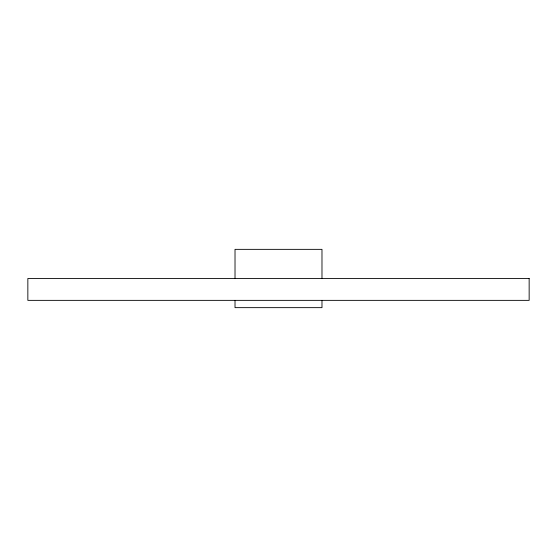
<?xml version="1.0" encoding="UTF-8"?>
<svg xmlns="http://www.w3.org/2000/svg" width="557" height="557" viewBox="0 0 557 557"><rect width="100%" height="100%" fill="white"/><g stroke="black" fill="none" stroke-linecap="round" stroke-linejoin="round"><path stroke-width="0.84" d="M321.981 278.5L321.981 249.355L235.019 249.355L235.019 278.5M321.981 300.362L321.981 307.645L235.019 307.645L235.019 300.362M529.15 278.5L27.85 278.5L27.85 300.362L529.15 300.362L529.15 278.5"/></g></svg>
